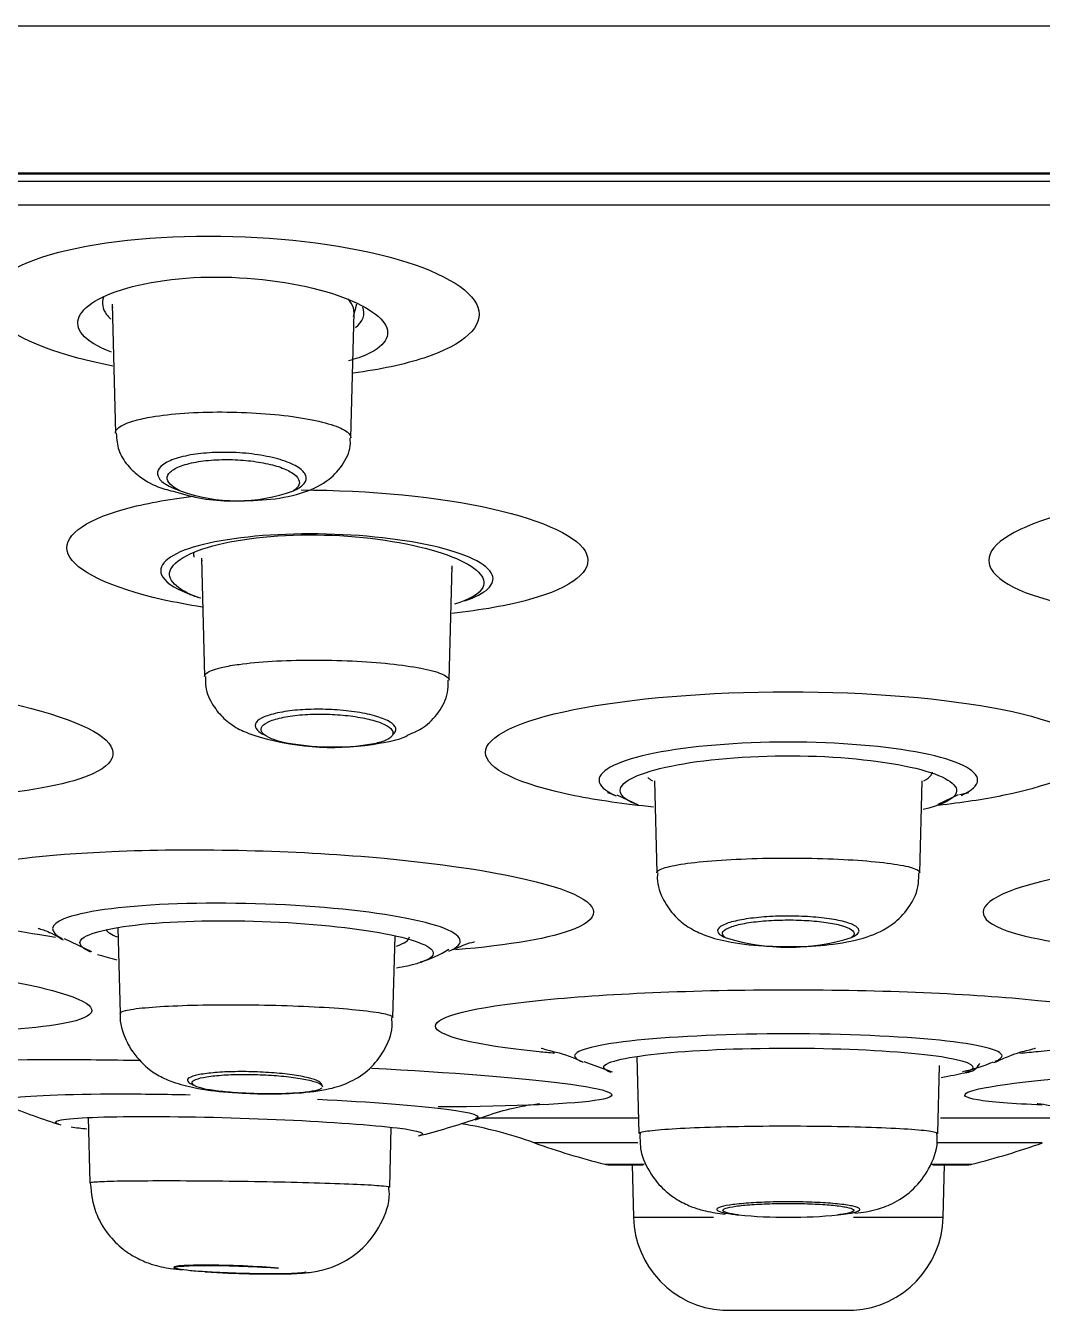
# Model space of a CAD drawing. Header units: millimetres. Extents: x -60 to 7633, y -2614 to 2146.
# Drawn here: x 3557.81 to 3569.49, y 1859.23 to 1873.98 of the extents above; entities that cross this region are included whole.
import ezdxf

# ---------------------------------------------------------------- set-up
doc = ezdxf.new("R2010")
doc.units = ezdxf.units.MM
doc.layers.get('0').update_dxf_attribs({"color": 250})

msp = doc.modelspace()

# ---------------------------------------------------------------- linework, layer by layer
at = {"linetype": 'Continuous'}
for p, q in [((3496.223, 1873.976), (3636.924, 1873.976)), ((3500.908, 1872.287), (3632.239, 1872.287)), ((3500.974, 1872.276), (3632.174, 1872.276)), ((3501.568, 1872.192), (3631.579, 1872.192)), ((3631.372, 1871.914), (3501.776, 1871.914)), ((3558.806, 1870.779), (3558.844, 1869.298)), ((3558.806, 1870.761), (3558.812, 1870.738)), ((3561.58, 1870.636), (3561.619, 1870.783)), ((3561.549, 1869.243), (3561.586, 1870.679)), ((3559.832, 1867.863), (3559.868, 1866.502)), ((3559.833, 1867.849), (3559.837, 1867.832)), ((3562.678, 1866.46), (3562.713, 1867.776)), ((3562.707, 1867.742), (3562.712, 1867.762)), ((3565.036, 1865.306), (3565.064, 1864.25)), ((3568.084, 1864.249), (3568.111, 1865.307)), ((3564.602, 1865.146), (3564.85, 1865.029)), ((3568.296, 1865.039), (3568.527, 1865.149)), ((3558.873, 1863.617), (3558.898, 1862.635)), ((3562.032, 1862.588), (3562.056, 1863.521)), ((3558.254, 1863.497), (3558.568, 1863.346)), ((3564.225, 1862.083), (3564.55, 1861.966)), ((3564.832, 1862.14), (3564.855, 1861.255)), ((3568.292, 1861.256), (3568.312, 1862.036)), ((3558.531, 1861.439), (3558.551, 1860.69)), ((3561.995, 1860.641), (3562.013, 1861.326)), ((3562.983, 1861.437), (3564.851, 1861.437)), ((3568.321, 1861.437), (3570.169, 1861.437)), ((3564.844, 1861.149), (3563.656, 1861.149)), ((3569.491, 1861.149), (3568.292, 1861.149)), ((3564.466, 1860.904), (3564.918, 1860.904)), ((3564.515, 1860.898), (3564.908, 1860.898)), ((3564.779, 1860.898), (3564.795, 1860.295)), ((3568.221, 1860.904), (3568.681, 1860.904)), ((3568.235, 1860.898), (3568.633, 1860.898)), ((3568.353, 1860.295), (3568.368, 1860.898)), ((3561.995, 1860.641), (3561.995, 1860.641)), ((3564.795, 1860.295), (3565.713, 1860.295)), ((3567.321, 1860.295), (3568.353, 1860.295)), ((3565.823, 1859.226), (3567.324, 1859.226))]:
    msp.add_line(p, q, dxfattribs=at)
for centre, radius, start, end in [((3560.173, 1870.481), 1.961, 251.8071, 271.2761), ((3560.239, 1870.4), 1.879, 249.7515, 290.2485), ((3561.291, 1873.636), 6.389, 255.3996, 255.4082), ((3559.917, 1867.901), 0.502, 242.6597, 259.395), ((3561.581, 1873.528), 6.289, 281.6459, 281.65), ((3561.342, 1868.695), 3.006, 252.2105, 278.6946), ((3566.761, 1873.964), 8.993, 281.4169, 282.0943), ((3562.085, 1864.252), 1.057, 284.4628, 303.8883), ((3566.574, 1865.794), 2.399, 252.4319, 287.5681), ((3568.285, 1863.515), 1.573, 280.5651, 294.2651), ((3560.494, 1868.605), 7.6, 247.5256, 252.5709), ((3560.494, 1868.605), 7.6, 283.9513, 289.1293), ((3561.979, 1856.439), 5, 70.4058, 80.3738), ((3566.574, 1869.345), 8.7, 250.4058, 255.9815), ((3566.574, 1869.345), 8.7, 284.0185, 289.5942), ((3564.515, 1861.098), 0.2, 255.9815, 270), ((3568.633, 1861.098), 0.2, 270, 284.0185), ((3565.894, 1860.324), 1.1, 181.5, 266.2847), ((3566.574, 1866.16), 5.866, 264.4156, 275.5844), ((3567.253, 1860.324), 1.1, 273.7153, 358.5)]:
    msp.add_arc(centre, radius, start, end, dxfattribs=at)
for points, knots in [([(3558.816, 1870.068), (3558.674, 1870.095), (3558.539, 1870.125), (3557.842, 1870.311), (3557.463, 1870.524), (3557.312, 1870.958), (3557.543, 1871.17), (3558.476, 1871.473), (3559.173, 1871.561), (3559.915, 1871.561)], [0, 0, 0, 0, 0.068518, 0.068518, 0.379012, 0.379012, 0.689506, 0.689506, 1, 1, 1, 1]), ([(3559.915, 1871.561), (3560.658, 1871.561), (3561.415, 1871.473), (3562.556, 1871.171), (3562.934, 1870.957), (3563.082, 1870.528), (3562.857, 1870.314), (3562.16, 1870.086), (3561.883, 1870.028), (3561.574, 1869.986)], [0, 0, 0, 0, 0.287515, 0.287515, 0.575031, 0.575031, 0.862546, 0.862546, 1, 1, 1, 1]), ([(3558.651, 1870.837), (3558.883, 1870.962), (3559.281, 1871.058), (3560.199, 1871.109), (3560.709, 1871.062), (3561.513, 1870.865), (3561.801, 1870.723), (3562.029, 1870.446), (3561.968, 1870.308), (3561.678, 1870.176), (3561.605, 1870.151), (3561.522, 1870.128)], [0, 0, 0, 0, 0.234494, 0.234494, 0.468987, 0.468987, 0.703481, 0.703481, 0.937974, 0.937974, 1, 1, 1, 1]), ([(3558.799, 1870.228), (3558.64, 1870.288), (3558.525, 1870.357), (3558.354, 1870.563), (3558.419, 1870.711), (3558.651, 1870.837)], [0, 0, 0, 0, 0.3546002, 0.3546002, 1, 1, 1, 1]), ([(3558.709, 1870.86), (3558.683, 1870.793), (3558.694, 1870.726), (3558.755, 1870.643), (3558.771, 1870.625), (3558.79, 1870.608)], [0, 0, 0, 0, 0.781912, 0.781912, 1, 1, 1, 1]), ([(3561.586, 1870.679), (3561.587, 1870.717), (3561.576, 1870.755), (3561.552, 1870.791), (3561.542, 1870.807), (3561.53, 1870.823), (3561.515, 1870.839)], [0, 0, 0, 0, 0.696229, 0.696229, 0.696229, 1, 1, 1, 1]), ([(3558.845, 1869.299), (3558.844, 1869.321), (3558.857, 1869.343), (3558.884, 1869.363), (3558.921, 1869.392), (3558.985, 1869.42), (3559.071, 1869.443), (3559.127, 1869.459), (3559.192, 1869.473), (3559.265, 1869.485)], [0, 0, 0, 0, 0.306084, 0.306084, 0.306084, 0.729373, 0.729373, 0.729373, 1, 1, 1, 1]), ([(3559.265, 1869.485), (3559.372, 1869.503), (3559.5, 1869.517), (3559.636, 1869.527), (3559.772, 1869.536), (3559.921, 1869.541), (3560.07, 1869.541), (3560.218, 1869.54), (3560.371, 1869.535), (3560.515, 1869.525), (3560.659, 1869.515), (3560.799, 1869.5), (3560.924, 1869.482), (3561.05, 1869.464), (3561.163, 1869.441), (3561.255, 1869.416), (3561.349, 1869.391), (3561.424, 1869.362), (3561.474, 1869.333), (3561.524, 1869.304), (3561.55, 1869.273), (3561.549, 1869.243)], [0, 0, 0, 0, 0.141868, 0.141868, 0.141868, 0.283825, 0.283825, 0.283825, 0.424564, 0.424564, 0.424564, 0.565274, 0.565274, 0.565274, 0.707644, 0.707644, 0.707644, 0.852657, 0.852657, 0.852657, 1, 1, 1, 1]), ([(3558.854, 1869.297), (3558.858, 1869.225), (3558.869, 1869.097), (3558.982, 1868.919), (3559.145, 1868.773), (3559.332, 1868.671), (3559.487, 1868.635), (3559.561, 1868.618)], [0, 0, 0, 0, 0.171406, 0.357262, 0.549575, 0.816783, 1, 1, 1, 1]), ([(3560.217, 1868.521), (3560.369, 1868.522), (3560.644, 1868.528), (3561.011, 1868.606), (3561.285, 1868.736), (3561.468, 1868.935), (3561.553, 1869.125), (3561.541, 1869.218), (3561.539, 1869.241)], [0, 0, 0, 0, 0.220529, 0.460807, 0.670246, 0.826034, 0.964288, 1, 1, 1, 1]), ([(3560.889, 1868.637), (3560.894, 1868.639), (3560.899, 1868.641), (3560.904, 1868.643), (3560.954, 1868.667), (3560.991, 1868.693), (3561.013, 1868.721), (3561.035, 1868.749), (3561.041, 1868.78), (3561.03, 1868.811), (3561.019, 1868.842), (3560.99, 1868.874), (3560.946, 1868.903), (3560.901, 1868.933), (3560.839, 1868.961), (3560.765, 1868.985), (3560.692, 1869.008), (3560.606, 1869.028), (3560.514, 1869.044), (3560.426, 1869.058), (3560.329, 1869.069), (3560.233, 1869.074), (3560.14, 1869.078), (3560.045, 1869.078), (3559.956, 1869.074), (3559.868, 1869.069), (3559.783, 1869.06), (3559.708, 1869.047), (3559.666, 1869.039), (3559.627, 1869.031), (3559.591, 1869.021), (3559.52, 1869.002), (3559.461, 1868.979), (3559.418, 1868.954), (3559.374, 1868.928), (3559.346, 1868.9), (3559.334, 1868.871), (3559.321, 1868.841), (3559.325, 1868.81), (3559.347, 1868.779), (3559.368, 1868.748), (3559.408, 1868.717), (3559.463, 1868.688), (3559.498, 1868.67), (3559.54, 1868.653), (3559.588, 1868.637)], [0, 0, 0, 0, 0.00689, 0.00689, 0.00689, 0.080304, 0.080304, 0.080304, 0.156987, 0.156987, 0.156987, 0.235918, 0.235918, 0.235918, 0.314913, 0.314913, 0.314913, 0.391591, 0.391591, 0.391591, 0.464703, 0.464703, 0.464703, 0.534786, 0.534786, 0.534786, 0.603662, 0.603662, 0.603662, 0.641352, 0.641352, 0.641352, 0.71666, 0.71666, 0.71666, 0.791808, 0.791808, 0.791808, 0.869368, 0.869368, 0.869368, 0.948603, 0.948603, 0.948603, 1, 1, 1, 1]), ([(3559.588, 1868.637), (3559.55, 1868.654), (3559.519, 1868.672), (3559.495, 1868.691), (3559.462, 1868.717), (3559.444, 1868.745), (3559.44, 1868.772), (3559.436, 1868.8), (3559.449, 1868.828), (3559.476, 1868.853), (3559.503, 1868.879), (3559.547, 1868.903), (3559.602, 1868.923), (3559.657, 1868.942), (3559.724, 1868.959), (3559.8, 1868.971), (3559.871, 1868.983), (3559.953, 1868.99), (3560.036, 1868.993), (3560.116, 1868.996), (3560.2, 1868.995), (3560.282, 1868.989), (3560.362, 1868.984), (3560.442, 1868.974), (3560.515, 1868.961), (3560.589, 1868.948), (3560.658, 1868.932), (3560.717, 1868.913), (3560.778, 1868.893), (3560.83, 1868.87), (3560.868, 1868.846), (3560.909, 1868.821), (3560.936, 1868.794), (3560.949, 1868.767), (3560.962, 1868.74), (3560.959, 1868.712), (3560.942, 1868.685), (3560.93, 1868.668), (3560.912, 1868.652), (3560.889, 1868.637)], [0, 0, 0, 0, 0.06042, 0.06042, 0.06042, 0.143709, 0.143709, 0.143709, 0.229094, 0.229094, 0.229094, 0.314102, 0.314102, 0.314102, 0.39628, 0.39628, 0.39628, 0.474588, 0.474588, 0.474588, 0.549894, 0.549894, 0.549894, 0.624284, 0.624284, 0.624284, 0.70002, 0.70002, 0.70002, 0.778769, 0.778769, 0.778769, 0.861075, 0.861075, 0.861075, 0.946036, 0.946036, 0.946036, 1, 1, 1, 1]), ([(3559.84, 1867.301), (3559.681, 1867.326), (3559.53, 1867.354), (3558.785, 1867.522), (3558.383, 1867.714), (3558.222, 1868.103), (3558.466, 1868.293), (3559.177, 1868.489), (3559.443, 1868.538), (3559.74, 1868.575)], [0, 0, 0, 0, 0.086568, 0.086568, 0.460635, 0.460635, 0.834702, 0.834702, 1, 1, 1, 1]), ([(3560.977, 1868.645), (3561.764, 1868.645), (3562.566, 1868.565), (3563.776, 1868.294), (3564.178, 1868.102), (3564.336, 1867.717), (3564.098, 1867.525), (3563.353, 1867.318), (3563.047, 1867.265), (3562.707, 1867.228)], [0, 0, 0, 0, 0.286185, 0.286185, 0.572369, 0.572369, 0.858554, 0.858554, 1, 1, 1, 1]), ([(3572.17, 1868.645), (3571.383, 1868.645), (3570.581, 1868.565), (3569.371, 1868.294), (3568.97, 1868.102), (3568.811, 1867.717), (3569.049, 1867.525), (3569.795, 1867.318), (3570.1, 1867.265), (3570.44, 1867.228)], [0, 0, 0, 0, 0.286185, 0.286185, 0.572369, 0.572369, 0.858554, 0.858554, 1, 1, 1, 1]), ([(3561.081, 1868.141), (3560.579, 1868.141), (3560.109, 1868.091), (3559.479, 1867.918), (3559.324, 1867.795), (3559.404, 1867.597), (3559.51, 1867.523), (3559.676, 1867.456)], [0, 0, 0, 0, 0.3830933, 0.3830933, 0.7661867, 0.7661867, 1, 1, 1, 1]), ([(3559.481, 1867.738), (3559.541, 1867.859), (3559.785, 1867.975), (3560.533, 1868.123), (3561.037, 1868.149), (3561.987, 1868.081), (3562.426, 1867.99), (3562.994, 1867.767), (3563.121, 1867.638), (3563.028, 1867.453), (3562.914, 1867.387), (3562.739, 1867.334)], [0, 0, 0, 0, 0.215523, 0.215523, 0.431047, 0.431047, 0.64657, 0.64657, 0.862094, 0.862094, 1, 1, 1, 1]), ([(3562.857, 1867.371), (3563.101, 1867.455), (3563.217, 1867.562), (3563.123, 1867.796), (3562.867, 1867.917), (3562.095, 1868.091), (3561.582, 1868.141), (3561.081, 1868.141)], [0, 0, 0, 0, 0.305702, 0.305702, 0.652851, 0.652851, 1, 1, 1, 1]), ([(3559.868, 1866.503), (3559.868, 1866.518), (3559.878, 1866.533), (3559.9, 1866.548), (3559.933, 1866.57), (3559.995, 1866.592), (3560.079, 1866.611), (3560.132, 1866.623), (3560.196, 1866.634), (3560.267, 1866.643)], [0, 0, 0, 0, 0.281202, 0.281202, 0.281202, 0.721557, 0.721557, 0.721557, 1, 1, 1, 1]), ([(3560.267, 1866.643), (3560.376, 1866.658), (3560.505, 1866.67), (3560.645, 1866.679), (3560.785, 1866.687), (3560.939, 1866.691), (3561.095, 1866.692), (3561.249, 1866.692), (3561.409, 1866.689), (3561.562, 1866.682), (3561.714, 1866.675), (3561.862, 1866.664), (3561.995, 1866.65), (3562.129, 1866.636), (3562.251, 1866.618), (3562.351, 1866.599), (3562.452, 1866.58), (3562.533, 1866.558), (3562.588, 1866.535), (3562.644, 1866.513), (3562.675, 1866.489), (3562.678, 1866.465), (3562.678, 1866.463), (3562.678, 1866.462), (3562.678, 1866.46)], [0, 0, 0, 0, 0.1409228, 0.1409228, 0.1409228, 0.2819003, 0.2819003, 0.2819003, 0.42212, 0.42212, 0.42212, 0.5622183, 0.5622183, 0.5622183, 0.7031786, 0.7031786, 0.7031786, 0.8456086, 0.8456086, 0.8456086, 0.9894855, 0.9894855, 0.9894855, 1, 1, 1, 1]), ([(3554.489, 1866.507), (3555.363, 1866.507), (3556.315, 1866.431), (3557.869, 1866.173), (3558.462, 1865.989), (3558.933, 1865.622), (3558.816, 1865.439), (3558.03, 1865.208), (3557.517, 1865.141), (3556.918, 1865.114)], [0, 0, 0, 0, 0.266688, 0.266688, 0.533376, 0.533376, 0.800064, 0.800064, 1, 1, 1, 1]), ([(3559.88, 1866.503), (3559.878, 1866.459), (3559.875, 1866.349), (3559.957, 1866.171), (3560.09, 1866.012), (3560.25, 1865.898), (3560.359, 1865.856), (3560.424, 1865.833)], [0, 0, 0, 0, 0.118726, 0.351292, 0.556056, 0.776642, 1, 1, 1, 1]), ([(3562.2, 1865.831), (3562.268, 1865.858), (3562.39, 1865.911), (3562.563, 1866.08), (3562.667, 1866.284), (3562.667, 1866.408), (3562.667, 1866.46)], [0, 0, 0, 0, 0.263994, 0.559892, 0.840482, 1, 1, 1, 1]), ([(3565.026, 1865.004), (3564.69, 1865.038), (3564.381, 1865.082), (3563.474, 1865.264), (3563.096, 1865.445), (3563.094, 1865.814), (3563.47, 1865.995), (3564.753, 1866.253), (3565.654, 1866.328), (3566.573, 1866.328)], [0, 0, 0, 0, 0.120627, 0.120627, 0.413751, 0.413751, 0.706876, 0.706876, 1, 1, 1, 1]), ([(3566.573, 1866.328), (3567.492, 1866.328), (3568.391, 1866.253), (3569.675, 1865.996), (3570.052, 1865.814), (3570.053, 1865.449), (3569.684, 1865.267), (3568.815, 1865.091), (3568.566, 1865.054), (3568.298, 1865.023)], [0, 0, 0, 0, 0.2995062, 0.2995062, 0.5990125, 0.5990125, 0.8985187, 0.8985187, 1, 1, 1, 1]), ([(3562.027, 1865.834), (3562.036, 1865.841), (3562.044, 1865.849), (3562.05, 1865.856), (3562.068, 1865.879), (3562.07, 1865.903), (3562.057, 1865.927), (3562.043, 1865.951), (3562.013, 1865.975), (3561.969, 1865.998), (3561.924, 1866.02), (3561.864, 1866.041), (3561.794, 1866.059), (3561.725, 1866.077), (3561.644, 1866.092), (3561.557, 1866.103), (3561.473, 1866.114), (3561.382, 1866.122), (3561.291, 1866.125), (3561.203, 1866.129), (3561.113, 1866.128), (3561.028, 1866.124), (3560.944, 1866.12), (3560.863, 1866.112), (3560.792, 1866.101), (3560.751, 1866.094), (3560.713, 1866.087), (3560.678, 1866.079), (3560.614, 1866.063), (3560.561, 1866.045), (3560.523, 1866.024), (3560.485, 1866.004), (3560.461, 1865.982), (3560.453, 1865.959), (3560.444, 1865.935), (3560.452, 1865.911), (3560.475, 1865.887), (3560.493, 1865.869), (3560.52, 1865.851), (3560.555, 1865.834)], [0, 0, 0, 0, 0.028738, 0.028738, 0.028738, 0.115922, 0.115922, 0.115922, 0.204732, 0.204732, 0.204732, 0.293391, 0.293391, 0.293391, 0.380109, 0.380109, 0.380109, 0.464023, 0.464023, 0.464023, 0.54561, 0.54561, 0.54561, 0.626335, 0.626335, 0.626335, 0.672522, 0.672522, 0.672522, 0.75867, 0.75867, 0.75867, 0.844696, 0.844696, 0.844696, 0.932541, 0.932541, 0.932541, 1, 1, 1, 1]), ([(3560.555, 1865.834), (3560.542, 1865.845), (3560.532, 1865.856), (3560.525, 1865.867), (3560.512, 1865.889), (3560.514, 1865.912), (3560.531, 1865.934), (3560.548, 1865.955), (3560.581, 1865.976), (3560.627, 1865.994), (3560.672, 1866.012), (3560.731, 1866.028), (3560.8, 1866.04), (3560.866, 1866.052), (3560.943, 1866.061), (3561.024, 1866.066), (3561.103, 1866.071), (3561.187, 1866.073), (3561.271, 1866.071), (3561.353, 1866.069), (3561.436, 1866.063), (3561.514, 1866.054), (3561.592, 1866.045), (3561.666, 1866.033), (3561.731, 1866.019), (3561.797, 1866.004), (3561.856, 1865.987), (3561.902, 1865.968), (3561.95, 1865.949), (3561.985, 1865.927), (3562.007, 1865.906), (3562.029, 1865.883), (3562.036, 1865.86), (3562.029, 1865.838), (3562.028, 1865.837), (3562.028, 1865.835), (3562.027, 1865.834)], [0, 0, 0, 0, 0.048065, 0.048065, 0.048065, 0.146456, 0.146456, 0.146456, 0.245229, 0.245229, 0.245229, 0.342301, 0.342301, 0.342301, 0.436372, 0.436372, 0.436372, 0.527599, 0.527599, 0.527599, 0.617394, 0.617394, 0.617394, 0.707669, 0.707669, 0.707669, 0.800066, 0.800066, 0.800066, 0.895386, 0.895386, 0.895386, 0.993251, 0.993251, 0.993251, 1, 1, 1, 1]), ([(3562.027, 1865.834), (3562.018, 1865.812), (3561.995, 1865.793), (3561.922, 1865.758), (3561.872, 1865.743), (3561.691, 1865.705), (3561.527, 1865.691), (3561.182, 1865.691), (3561.005, 1865.705), (3560.716, 1865.755), (3560.609, 1865.791), (3560.555, 1865.834)], [0, 0, 0, 0, 0.125, 0.125, 0.25, 0.25, 0.5, 0.5, 0.75, 0.75, 1, 1, 1, 1]), ([(3566.573, 1865.75), (3565.999, 1865.75), (3565.437, 1865.703), (3564.634, 1865.542), (3564.399, 1865.428), (3564.399, 1865.253), (3564.465, 1865.192), (3564.59, 1865.136)], [0, 0, 0, 0, 0.3941668, 0.3941668, 0.7883335, 0.7883335, 1, 1, 1, 1]), ([(3568.561, 1865.138), (3568.682, 1865.193), (3568.748, 1865.253), (3568.749, 1865.429), (3568.514, 1865.542), (3567.711, 1865.703), (3567.148, 1865.75), (3566.573, 1865.75)], [0, 0, 0, 0, 0.208647, 0.208647, 0.604323, 0.604323, 1, 1, 1, 1]), ([(3564.667, 1865.257), (3564.751, 1865.356), (3565.034, 1865.451), (3565.856, 1865.578), (3566.396, 1865.606), (3567.4, 1865.569), (3567.862, 1865.504), (3568.446, 1865.332), (3568.562, 1865.227), (3568.431, 1865.075), (3568.306, 1865.021), (3568.121, 1864.975)], [0, 0, 0, 0, 0.216854, 0.216854, 0.433707, 0.433707, 0.650561, 0.650561, 0.867415, 0.867415, 1, 1, 1, 1]), ([(3568.132, 1865.305), (3568.169, 1865.326), (3568.196, 1865.348), (3568.222, 1865.382), (3568.228, 1865.394), (3568.231, 1865.406)], [0, 0, 0, 0, 0.656819, 0.656819, 1, 1, 1, 1]), ([(3564.497, 1865.173), (3564.497, 1865.173), (3564.507, 1865.169), (3564.555, 1865.149), (3564.596, 1865.132)], [0, 0, 0, 0, 0.301541, 1, 1, 1, 1]), ([(3557.026, 1864.282), (3557.409, 1864.385), (3558.043, 1864.462), (3559.71, 1864.534), (3560.793, 1864.512), (3562.716, 1864.351), (3563.522, 1864.216), (3564.396, 1863.912), (3564.459, 1863.744), (3564.12, 1863.606)], [0, 0, 0, 0, 0.217806, 0.217806, 0.478537, 0.478537, 0.739269, 0.739269, 1, 1, 1, 1]), ([(3565.12, 1864.296), (3565.166, 1864.314), (3565.24, 1864.332), (3565.338, 1864.347), (3565.435, 1864.363), (3565.558, 1864.376), (3565.696, 1864.387), (3565.834, 1864.398), (3565.991, 1864.407), (3566.154, 1864.412), (3566.316, 1864.418), (3566.488, 1864.42), (3566.656, 1864.419), (3566.824, 1864.418), (3566.993, 1864.413), (3567.148, 1864.406), (3567.303, 1864.399), (3567.45, 1864.389), (3567.575, 1864.376), (3567.701, 1864.364), (3567.809, 1864.349), (3567.891, 1864.333), (3567.974, 1864.316), (3568.032, 1864.298), (3568.061, 1864.279), (3568.076, 1864.27), (3568.084, 1864.26), (3568.083, 1864.25)], [0, 0, 0, 0, 0.118079, 0.118079, 0.118079, 0.236191, 0.236191, 0.236191, 0.353792, 0.353792, 0.353792, 0.470696, 0.470696, 0.470696, 0.587191, 0.587191, 0.587191, 0.703742, 0.703742, 0.703742, 0.820786, 0.820786, 0.820786, 0.938543, 0.938543, 0.938543, 1, 1, 1, 1]), ([(3576.121, 1864.282), (3575.738, 1864.385), (3575.104, 1864.462), (3573.437, 1864.534), (3572.354, 1864.512), (3570.431, 1864.351), (3569.625, 1864.216), (3568.752, 1863.912), (3568.688, 1863.744), (3569.027, 1863.606)], [0, 0, 0, 0, 0.217793, 0.217793, 0.478529, 0.478529, 0.739264, 0.739264, 1, 1, 1, 1]), ([(3565.064, 1864.25), (3565.064, 1864.253), (3565.064, 1864.257), (3565.066, 1864.26), (3565.073, 1864.272), (3565.091, 1864.284), (3565.12, 1864.296)], [0, 0, 0, 0, 0.226761, 0.226761, 0.226761, 1, 1, 1, 1]), ([(3565.073, 1864.25), (3565.07, 1864.227), (3565.059, 1864.123), (3565.131, 1863.936), (3565.262, 1863.75), (3565.425, 1863.62), (3565.624, 1863.522), (3565.887, 1863.451), (3566.237, 1863.406), (3566.481, 1863.404), (3566.594, 1863.404)], [0, 0, 0, 0, 0.030631, 0.159149, 0.267012, 0.365844, 0.474047, 0.638475, 0.8564, 1, 1, 1, 1]), ([(3566.594, 1863.404), (3566.628, 1863.403), (3566.789, 1863.399), (3567.124, 1863.43), (3567.461, 1863.494), (3567.752, 1863.626), (3567.961, 1863.836), (3568.07, 1864.054), (3568.072, 1864.19), (3568.071, 1864.249)], [0, 0, 0, 0, 0.0441, 0.244685, 0.472234, 0.659858, 0.789746, 0.920812, 1, 1, 1, 1]), ([(3558.157, 1863.508), (3557.666, 1863.58), (3557.26, 1863.666), (3556.832, 1863.816), (3556.723, 1863.873), (3556.664, 1863.93)], [0, 0, 0, 0, 0.628521, 0.628521, 1, 1, 1, 1]), ([(3562.674, 1863.35), (3562.879, 1863.434), (3562.841, 1863.535), (3562.312, 1863.72), (3561.819, 1863.802), (3560.666, 1863.899), (3560.01, 1863.913), (3558.894, 1863.865), (3558.457, 1863.803), (3558.086, 1863.654), (3558.081, 1863.572), (3558.231, 1863.494)], [0, 0, 0, 0, 0.207357, 0.207357, 0.414714, 0.414714, 0.622071, 0.622071, 0.829428, 0.829428, 1, 1, 1, 1]), ([(3558.487, 1863.511), (3558.606, 1863.586), (3558.936, 1863.648), (3559.837, 1863.709), (3560.407, 1863.706), (3561.443, 1863.636), (3561.907, 1863.571), (3562.471, 1863.418), (3562.563, 1863.333), (3562.427, 1863.251), (3562.402, 1863.24), (3562.372, 1863.229)], [0, 0, 0, 0, 0.2401403, 0.2401403, 0.4802806, 0.4802806, 0.7204209, 0.7204209, 0.9605612, 0.9605612, 1, 1, 1, 1]), ([(3567.298, 1863.507), (3567.31, 1863.512), (3567.321, 1863.517), (3567.331, 1863.522), (3567.364, 1863.54), (3567.383, 1863.559), (3567.386, 1863.578), (3567.389, 1863.597), (3567.376, 1863.617), (3567.348, 1863.635), (3567.32, 1863.654), (3567.275, 1863.671), (3567.218, 1863.687), (3567.162, 1863.702), (3567.091, 1863.715), (3567.013, 1863.726), (3566.936, 1863.736), (3566.85, 1863.744), (3566.761, 1863.748), (3566.673, 1863.752), (3566.58, 1863.753), (3566.491, 1863.752), (3566.402, 1863.75), (3566.314, 1863.745), (3566.233, 1863.737), (3566.152, 1863.729), (3566.077, 1863.719), (3566.013, 1863.706), (3565.947, 1863.693), (3565.892, 1863.678), (3565.851, 1863.661), (3565.826, 1863.651), (3565.805, 1863.64), (3565.79, 1863.629), (3565.765, 1863.61), (3565.756, 1863.591), (3565.763, 1863.571), (3565.769, 1863.552), (3565.793, 1863.533), (3565.83, 1863.515), (3565.836, 1863.513), (3565.843, 1863.51), (3565.849, 1863.507)], [0, 0, 0, 0, 0.024389, 0.024389, 0.024389, 0.107997, 0.107997, 0.107997, 0.192809, 0.192809, 0.192809, 0.277791, 0.277791, 0.277791, 0.361793, 0.361793, 0.361793, 0.444112, 0.444112, 0.444112, 0.524831, 0.524831, 0.524831, 0.604737, 0.604737, 0.604737, 0.684928, 0.684928, 0.684928, 0.766352, 0.766352, 0.766352, 0.816664, 0.816664, 0.816664, 0.901638, 0.901638, 0.901638, 0.986619, 0.986619, 0.986619, 1, 1, 1, 1]), ([(3565.849, 1863.507), (3565.842, 1863.512), (3565.836, 1863.517), (3565.831, 1863.523), (3565.815, 1863.54), (3565.813, 1863.558), (3565.826, 1863.576), (3565.84, 1863.594), (3565.868, 1863.611), (3565.91, 1863.627), (3565.951, 1863.642), (3566.006, 1863.657), (3566.071, 1863.669), (3566.135, 1863.681), (3566.21, 1863.69), (3566.29, 1863.697), (3566.368, 1863.703), (3566.452, 1863.707), (3566.537, 1863.708), (3566.62, 1863.709), (3566.705, 1863.707), (3566.784, 1863.702), (3566.864, 1863.697), (3566.941, 1863.69), (3567.008, 1863.68), (3567.076, 1863.67), (3567.137, 1863.658), (3567.185, 1863.644), (3567.235, 1863.63), (3567.273, 1863.614), (3567.297, 1863.597), (3567.322, 1863.58), (3567.333, 1863.562), (3567.329, 1863.545), (3567.326, 1863.532), (3567.315, 1863.519), (3567.298, 1863.507)], [0, 0, 0, 0, 0.028083, 0.028083, 0.028083, 0.120621, 0.120621, 0.120621, 0.213911, 0.213911, 0.213911, 0.306672, 0.306672, 0.306672, 0.397843, 0.397843, 0.397843, 0.487108, 0.487108, 0.487108, 0.575019, 0.575019, 0.575019, 0.662689, 0.662689, 0.662689, 0.751289, 0.751289, 0.751289, 0.841593, 0.841593, 0.841593, 0.933682, 0.933682, 0.933682, 1, 1, 1, 1]), ([(3557.957, 1863.612), (3557.958, 1863.612), (3557.991, 1863.601), (3558.106, 1863.564), (3558.214, 1863.498), (3558.245, 1863.48)], [0, 0, 0, 0, 0.3949681, 0.8522359, 1, 1, 1, 1]), ([(3562.071, 1863.409), (3562.118, 1863.424), (3562.155, 1863.44), (3562.208, 1863.476), (3562.222, 1863.496), (3562.222, 1863.516)], [0, 0, 0, 0, 0.471828, 0.471828, 1, 1, 1, 1]), ([(3552.364, 1863.427), (3553.315, 1863.427), (3554.469, 1863.372), (3556.559, 1863.186), (3557.487, 1863.054), (3558.564, 1862.791), (3558.718, 1862.659), (3558.214, 1862.493), (3557.749, 1862.444), (3557.127, 1862.425)], [0, 0, 0, 0, 0.266, 0.266, 0.532, 0.532, 0.798, 0.798, 1, 1, 1, 1]), ([(3562.727, 1863.369), (3562.772, 1863.389), (3562.881, 1863.438), (3562.955, 1863.455), (3562.97, 1863.458), (3562.97, 1863.458)], [0, 0, 0, 0, 0.255885, 0.748922, 1, 1, 1, 1]), ([(3562.073, 1863.159), (3562.164, 1863.174), (3562.267, 1863.196), (3562.351, 1863.221), (3562.369, 1863.227)], [0, 0, 0, 0, 0.7725658, 1, 1, 1, 1]), ([(3563.886, 1862.177), (3563.826, 1862.183), (3563.767, 1862.188), (3562.962, 1862.271), (3562.521, 1862.379), (3562.518, 1862.599), (3562.956, 1862.707), (3564.451, 1862.861), (3565.501, 1862.907), (3566.572, 1862.907)], [0, 0, 0, 0, 0.024637, 0.024637, 0.349758, 0.349758, 0.674879, 0.674879, 1, 1, 1, 1]), ([(3566.572, 1862.907), (3567.644, 1862.907), (3568.691, 1862.862), (3570.188, 1862.708), (3570.627, 1862.599), (3570.629, 1862.382), (3570.199, 1862.273), (3569.375, 1862.188), (3569.305, 1862.181), (3569.233, 1862.175)], [0, 0, 0, 0, 0.323681, 0.323681, 0.647362, 0.647362, 0.971043, 0.971043, 1, 1, 1, 1]), ([(3558.901, 1862.637), (3558.9, 1862.63), (3558.886, 1862.532), (3558.94, 1862.376), (3558.998, 1862.265), (3559.019, 1862.228)], [0, 0, 0, 0, 0.039754, 0.733867, 1, 1, 1, 1]), ([(3558.898, 1862.636), (3558.898, 1862.647), (3558.918, 1862.658), (3558.959, 1862.668), (3559.007, 1862.68), (3559.085, 1862.692), (3559.187, 1862.701), (3559.289, 1862.711), (3559.417, 1862.719), (3559.56, 1862.724), (3559.703, 1862.73), (3559.866, 1862.733), (3560.034, 1862.735), (3560.202, 1862.736), (3560.381, 1862.735), (3560.556, 1862.731), (3560.73, 1862.728), (3560.906, 1862.722), (3561.067, 1862.714), (3561.228, 1862.707), (3561.38, 1862.697), (3561.511, 1862.686), (3561.641, 1862.675), (3561.753, 1862.662), (3561.838, 1862.649), (3561.922, 1862.636), (3561.982, 1862.622), (3562.011, 1862.608), (3562.025, 1862.602), (3562.032, 1862.595), (3562.032, 1862.588)], [0, 0, 0, 0, 0.089483, 0.089483, 0.089483, 0.197122, 0.197122, 0.197122, 0.304502, 0.304502, 0.304502, 0.411553, 0.411553, 0.411553, 0.518352, 0.518352, 0.518352, 0.625087, 0.625087, 0.625087, 0.731972, 0.731972, 0.731972, 0.839155, 0.839155, 0.839155, 0.946654, 0.946654, 0.946654, 1, 1, 1, 1]), ([(3560.208, 1861.726), (3560.336, 1861.718), (3560.569, 1861.706), (3560.967, 1861.718), (3561.266, 1861.754), (3561.537, 1861.837), (3561.77, 1861.987), (3561.94, 1862.204), (3562.031, 1862.424), (3562.022, 1862.55), (3562.019, 1862.589)], [0, 0, 0, 0, 0.144044, 0.30406, 0.485723, 0.612793, 0.725146, 0.835466, 0.956592, 1, 1, 1, 1]), ([(3566.573, 1862.4), (3565.924, 1862.4), (3565.29, 1862.373), (3564.385, 1862.28), (3564.119, 1862.214), (3564.119, 1862.127), (3564.144, 1862.107), (3564.193, 1862.087)], [0, 0, 0, 0, 0.432388, 0.432388, 0.864776, 0.864776, 1, 1, 1, 1]), ([(3568.949, 1862.085), (3569.001, 1862.105), (3569.028, 1862.126), (3569.029, 1862.214), (3568.763, 1862.28), (3567.857, 1862.373), (3567.221, 1862.4), (3566.573, 1862.4)], [0, 0, 0, 0, 0.137418, 0.137418, 0.568709, 0.568709, 1, 1, 1, 1]), ([(3559.019, 1862.228), (3559.086, 1862.14), (3559.18, 1862.018), (3559.373, 1861.9), (3559.564, 1861.823), (3559.811, 1861.768), (3560.058, 1861.732), (3560.201, 1861.726), (3560.208, 1861.726)], [0, 0, 0, 0, 0.204517, 0.331789, 0.476665, 0.700529, 0.988062, 1, 1, 1, 1]), ([(3563.734, 1862.236), (3563.734, 1862.236), (3563.75, 1862.232), (3563.872, 1862.199), (3564.075, 1862.149), (3564.206, 1862.079), (3564.217, 1862.073)], [0, 0, 0, 0, 0.188546, 0.517161, 0.966784, 1, 1, 1, 1]), ([(3564.513, 1862.068), (3564.646, 1862.124), (3564.998, 1862.174), (3565.945, 1862.235), (3566.539, 1862.244), (3567.617, 1862.216), (3568.098, 1862.179), (3568.678, 1862.08), (3568.765, 1862.02), (3568.626, 1861.962), (3568.617, 1861.959), (3568.606, 1861.955)], [0, 0, 0, 0, 0.246011, 0.246011, 0.492022, 0.492022, 0.738033, 0.738033, 0.984044, 0.984044, 1, 1, 1, 1]), ([(3568.935, 1862.07), (3569.001, 1862.1), (3569.159, 1862.171), (3569.34, 1862.218), (3569.408, 1862.234), (3569.414, 1862.235), (3569.414, 1862.235)], [0, 0, 0, 0, 0.213679, 0.593346, 0.915064, 1, 1, 1, 1]), ([(3568.331, 1861.898), (3568.435, 1861.918), (3568.588, 1861.955), (3568.724, 1861.972), (3568.77, 1862.057), (3568.773, 1862.064)], [0, 0, 0, 0, 0.5463743, 0.9716138, 1, 1, 1, 1]), ([(3561.21, 1861.815), (3561.213, 1861.828), (3561.202, 1861.842), (3561.179, 1861.855), (3561.154, 1861.869), (3561.114, 1861.883), (3561.062, 1861.895), (3561.01, 1861.908), (3560.946, 1861.92), (3560.873, 1861.93), (3560.801, 1861.94), (3560.72, 1861.948), (3560.636, 1861.954), (3560.552, 1861.96), (3560.464, 1861.964), (3560.378, 1861.966), (3560.293, 1861.967), (3560.208, 1861.967), (3560.13, 1861.964), (3560.052, 1861.961), (3559.979, 1861.955), (3559.917, 1861.948), (3559.854, 1861.941), (3559.801, 1861.932), (3559.761, 1861.921), (3559.72, 1861.911), (3559.693, 1861.898), (3559.679, 1861.886), (3559.666, 1861.873), (3559.668, 1861.859), (3559.683, 1861.845), (3559.694, 1861.836), (3559.71, 1861.827), (3559.731, 1861.818), (3559.734, 1861.817), (3559.736, 1861.816), (3559.739, 1861.815)], [0, 0, 0, 0, 0.090735, 0.090735, 0.090735, 0.186118, 0.186118, 0.186118, 0.281315, 0.281315, 0.281315, 0.375634, 0.375634, 0.375634, 0.468783, 0.468783, 0.468783, 0.560998, 0.560998, 0.560998, 0.652917, 0.652917, 0.652917, 0.745287, 0.745287, 0.745287, 0.83866, 0.83866, 0.83866, 0.933164, 0.933164, 0.933164, 0.993143, 0.993143, 0.993143, 1, 1, 1, 1]), ([(3559.739, 1861.815), (3559.729, 1861.823), (3559.724, 1861.831), (3559.724, 1861.839), (3559.725, 1861.853), (3559.74, 1861.866), (3559.769, 1861.877), (3559.798, 1861.889), (3559.842, 1861.899), (3559.896, 1861.908), (3559.95, 1861.916), (3560.016, 1861.923), (3560.088, 1861.928), (3560.16, 1861.932), (3560.24, 1861.935), (3560.322, 1861.935), (3560.403, 1861.935), (3560.488, 1861.933), (3560.571, 1861.929), (3560.653, 1861.924), (3560.734, 1861.918), (3560.808, 1861.91), (3560.883, 1861.902), (3560.952, 1861.892), (3561.01, 1861.881), (3561.069, 1861.87), (3561.118, 1861.857), (3561.153, 1861.844), (3561.179, 1861.835), (3561.199, 1861.825), (3561.21, 1861.815)], [0, 0, 0, 0, 0.065157, 0.065157, 0.065157, 0.174442, 0.174442, 0.174442, 0.283233, 0.283233, 0.283233, 0.390845, 0.390845, 0.390845, 0.497134, 0.497134, 0.497134, 0.602543, 0.602543, 0.602543, 0.707884, 0.707884, 0.707884, 0.813982, 0.813982, 0.813982, 0.921338, 0.921338, 0.921338, 1, 1, 1, 1]), ([(3561.786, 1862.007), (3562.697, 1861.959), (3563.49, 1861.897), (3564.534, 1861.764), (3564.695, 1861.693), (3564.125, 1861.594), (3563.449, 1861.565), (3562.553, 1861.562)], [0, 0, 0, 0, 0.309637, 0.309637, 0.663587, 0.663587, 1, 1, 1, 1]), ([(3569.491, 1861.583), (3569.149, 1861.597), (3568.892, 1861.617), (3568.456, 1861.692), (3568.605, 1861.762), (3569.661, 1861.897), (3570.46, 1861.959), (3571.38, 1862.008)], [0, 0, 0, 0, 0.210312, 0.210312, 0.629987, 0.629987, 1, 1, 1, 1]), ([(3561.216, 1861.777), (3561.204, 1861.766), (3561.177, 1861.755), (3561.137, 1861.747), (3561.098, 1861.738), (3561.045, 1861.73), (3560.983, 1861.725), (3560.921, 1861.719), (3560.849, 1861.715), (3560.772, 1861.713), (3560.695, 1861.711), (3560.611, 1861.711), (3560.528, 1861.712), (3560.445, 1861.713), (3560.36, 1861.716), (3560.279, 1861.721), (3560.199, 1861.725), (3560.121, 1861.732), (3560.052, 1861.74), (3559.983, 1861.747), (3559.921, 1861.757), (3559.872, 1861.767), (3559.822, 1861.778), (3559.783, 1861.79), (3559.758, 1861.803), (3559.75, 1861.807), (3559.744, 1861.811), (3559.739, 1861.815)], [0, 0, 0, 0, 0.1221277, 0.1221277, 0.1221277, 0.2434148, 0.2434148, 0.2434148, 0.3636895, 0.3636895, 0.3636895, 0.4832617, 0.4832617, 0.4832617, 0.6025386, 0.6025386, 0.6025386, 0.7219541, 0.7219541, 0.7219541, 0.8419239, 0.8419239, 0.8419239, 0.9627946, 0.9627946, 0.9627946, 1, 1, 1, 1]), ([(3558.899, 1861.707), (3558.271, 1861.707), (3557.805, 1861.688), (3557.522, 1861.639), (3557.503, 1861.618), (3557.559, 1861.596)], [0, 0, 0, 0, 0.6564141, 0.6564141, 1, 1, 1, 1]), ([(3562.979, 1861.423), (3563.071, 1861.454), (3562.956, 1861.493), (3562.319, 1861.574), (3561.782, 1861.615), (3561.166, 1861.647)], [0, 0, 0, 0, 0.485031, 0.485031, 1, 1, 1, 1]), ([(3562.978, 1861.414), (3563.098, 1861.456), (3563.313, 1861.532), (3563.578, 1861.582), (3563.699, 1861.599), (3563.716, 1861.601), (3563.716, 1861.601)], [0, 0, 0, 0, 0.2764447, 0.5830102, 0.814779, 1, 1, 1, 1]), ([(3569.431, 1861.601), (3569.431, 1861.601), (3569.441, 1861.6), (3569.52, 1861.59), (3569.784, 1861.544), (3570.025, 1861.465), (3570.195, 1861.41)], [0, 0, 0, 0, 0.111102, 0.354477, 0.615432, 1, 1, 1, 1]), ([(3558.221, 1861.412), (3558.359, 1861.437), (3558.717, 1861.452), (3559.666, 1861.452), (3560.257, 1861.438), (3561.324, 1861.389), (3561.798, 1861.355), (3562.344, 1861.288), (3562.434, 1861.256), (3562.338, 1861.232)], [0, 0, 0, 0, 0.254817, 0.254817, 0.509635, 0.509635, 0.764452, 0.764452, 1, 1, 1, 1]), ([(3558.335, 1861.333), (3558.362, 1861.328), (3558.393, 1861.324), (3558.454, 1861.316), (3558.484, 1861.313), (3558.517, 1861.309)], [0, 0, 0, 0, 0.541566, 0.541566, 1, 1, 1, 1]), ([(3564.855, 1861.256), (3564.855, 1861.26), (3564.86, 1861.264), (3564.871, 1861.267), (3564.896, 1861.277), (3564.955, 1861.287), (3565.043, 1861.295), (3565.13, 1861.304), (3565.248, 1861.312), (3565.388, 1861.319), (3565.527, 1861.326), (3565.691, 1861.331), (3565.867, 1861.335), (3566.042, 1861.339), (3566.233, 1861.342), (3566.425, 1861.343), (3566.616, 1861.343), (3566.813, 1861.343), (3566.999, 1861.34), (3567.185, 1861.338), (3567.366, 1861.334), (3567.526, 1861.328), (3567.686, 1861.323), (3567.829, 1861.316), (3567.945, 1861.308), (3568.061, 1861.301), (3568.152, 1861.292), (3568.21, 1861.282), (3568.264, 1861.274), (3568.292, 1861.265), (3568.292, 1861.256)], [0, 0, 0, 0, 0.042767, 0.042767, 0.042767, 0.150265, 0.150265, 0.150265, 0.257731, 0.257731, 0.257731, 0.365089, 0.365089, 0.365089, 0.472311, 0.472311, 0.472311, 0.579428, 0.579428, 0.579428, 0.686517, 0.686517, 0.686517, 0.793668, 0.793668, 0.793668, 0.900943, 0.900943, 0.900943, 1, 1, 1, 1]), ([(3564.87, 1861.255), (3564.869, 1861.185), (3564.87, 1861.031), (3564.979, 1860.798), (3565.137, 1860.608), (3565.309, 1860.483), (3565.476, 1860.407), (3565.654, 1860.356), (3565.766, 1860.34), (3565.847, 1860.329)], [0, 0, 0, 0, 0.118913, 0.300999, 0.449213, 0.57954, 0.697416, 0.814763, 1, 1, 1, 1]), ([(3567.339, 1860.341), (3567.431, 1860.351), (3567.565, 1860.369), (3567.805, 1860.46), (3568.026, 1860.615), (3568.201, 1860.852), (3568.294, 1861.089), (3568.283, 1861.221), (3568.28, 1861.256)], [0, 0, 0, 0, 0.217245, 0.372011, 0.546474, 0.732597, 0.939963, 1, 1, 1, 1]), ([(3558.551, 1860.691), (3558.551, 1860.693), (3558.557, 1860.695), (3558.57, 1860.697), (3558.599, 1860.701), (3558.661, 1860.705), (3558.751, 1860.708), (3558.842, 1860.711), (3558.963, 1860.713), (3559.104, 1860.714), (3559.246, 1860.715), (3559.412, 1860.715), (3559.589, 1860.715), (3559.766, 1860.714), (3559.958, 1860.713), (3560.15, 1860.71), (3560.342, 1860.708), (3560.54, 1860.705), (3560.726, 1860.701), (3560.912, 1860.697), (3561.091, 1860.692), (3561.25, 1860.687), (3561.409, 1860.682), (3561.551, 1860.677), (3561.664, 1860.671), (3561.778, 1860.666), (3561.866, 1860.66), (3561.922, 1860.655), (3561.971, 1860.65), (3561.995, 1860.646), (3561.995, 1860.642)], [0, 0, 0, 0, 0.047892, 0.047892, 0.047892, 0.155256, 0.155256, 0.155256, 0.262578, 0.262578, 0.262578, 0.369861, 0.369861, 0.369861, 0.477125, 0.477125, 0.477125, 0.584396, 0.584396, 0.584396, 0.691701, 0.691701, 0.691701, 0.799049, 0.799049, 0.799049, 0.90643, 0.90643, 0.90643, 1, 1, 1, 1]), ([(3558.555, 1860.686), (3558.568, 1860.561), (3558.592, 1860.364), (3558.745, 1860.104), (3558.918, 1859.93), (3559.093, 1859.819), (3559.249, 1859.756), (3559.376, 1859.723), (3559.489, 1859.704), (3559.565, 1859.695), (3559.614, 1859.689)], [0, 0, 0, 0, 0.197198, 0.362804, 0.501721, 0.620525, 0.720077, 0.800334, 0.888092, 1, 1, 1, 1]), ([(3559.875, 1859.668), (3559.969, 1859.663), (3560.147, 1859.652), (3560.472, 1859.643), (3560.784, 1859.643), (3560.992, 1859.65), (3561.207, 1859.678), (3561.457, 1859.764), (3561.706, 1859.936), (3561.904, 1860.212), (3562.004, 1860.477), (3561.987, 1860.614), (3561.983, 1860.642)], [0, 0, 0, 0, 0.096669, 0.210641, 0.323566, 0.451807, 0.536375, 0.617643, 0.727427, 0.848348, 0.973452, 1, 1, 1, 1]), ([(3567.144, 1860.322), (3567.188, 1860.326), (3567.227, 1860.331), (3567.261, 1860.337), (3567.311, 1860.345), (3567.349, 1860.354), (3567.371, 1860.363), (3567.394, 1860.373), (3567.401, 1860.383), (3567.392, 1860.393), (3567.384, 1860.403), (3567.359, 1860.412), (3567.32, 1860.421), (3567.282, 1860.43), (3567.228, 1860.438), (3567.163, 1860.445), (3567.099, 1860.452), (3567.022, 1860.458), (3566.939, 1860.463), (3566.857, 1860.467), (3566.766, 1860.47), (3566.674, 1860.471), (3566.584, 1860.472), (3566.489, 1860.472), (3566.4, 1860.47), (3566.31, 1860.468), (3566.223, 1860.464), (3566.145, 1860.459), (3566.067, 1860.454), (3565.996, 1860.447), (3565.938, 1860.44), (3565.879, 1860.432), (3565.833, 1860.424), (3565.801, 1860.415), (3565.77, 1860.405), (3565.752, 1860.396), (3565.751, 1860.386), (3565.75, 1860.376), (3565.765, 1860.366), (3565.795, 1860.357), (3565.824, 1860.347), (3565.87, 1860.338), (3565.927, 1860.331), (3565.95, 1860.328), (3565.976, 1860.325), (3566.003, 1860.322)], [0, 0, 0, 0, 0.046718, 0.046718, 0.046718, 0.117751, 0.117751, 0.117751, 0.18913, 0.18913, 0.18913, 0.260695, 0.260695, 0.260695, 0.332203, 0.332203, 0.332203, 0.403434, 0.403434, 0.403434, 0.47429, 0.47429, 0.47429, 0.544841, 0.544841, 0.544841, 0.615291, 0.615291, 0.615291, 0.685883, 0.685883, 0.685883, 0.756799, 0.756799, 0.756799, 0.828082, 0.828082, 0.828082, 0.899614, 0.899614, 0.899614, 0.971166, 0.971166, 0.971166, 1, 1, 1, 1]), ([(3566.003, 1860.322), (3565.948, 1860.329), (3565.903, 1860.336), (3565.872, 1860.345), (3565.841, 1860.353), (3565.824, 1860.362), (3565.821, 1860.371), (3565.818, 1860.38), (3565.829, 1860.389), (3565.855, 1860.398), (3565.88, 1860.406), (3565.92, 1860.414), (3565.971, 1860.422), (3566.022, 1860.429), (3566.085, 1860.435), (3566.156, 1860.44), (3566.226, 1860.445), (3566.305, 1860.449), (3566.387, 1860.451), (3566.468, 1860.453), (3566.555, 1860.454), (3566.638, 1860.453), (3566.722, 1860.452), (3566.805, 1860.45), (3566.882, 1860.446), (3566.958, 1860.443), (3567.03, 1860.438), (3567.091, 1860.432), (3567.152, 1860.426), (3567.204, 1860.418), (3567.243, 1860.41), (3567.281, 1860.402), (3567.308, 1860.394), (3567.32, 1860.385), (3567.331, 1860.376), (3567.329, 1860.367), (3567.312, 1860.358), (3567.296, 1860.349), (3567.264, 1860.341), (3567.221, 1860.333), (3567.199, 1860.329), (3567.173, 1860.325), (3567.144, 1860.322)], [0, 0, 0, 0, 0.074111, 0.074111, 0.074111, 0.148335, 0.148335, 0.148335, 0.22277, 0.22277, 0.22277, 0.297244, 0.297244, 0.297244, 0.371494, 0.371494, 0.371494, 0.445354, 0.445354, 0.445354, 0.518833, 0.518833, 0.518833, 0.592107, 0.592107, 0.592107, 0.665436, 0.665436, 0.665436, 0.739058, 0.739058, 0.739058, 0.813083, 0.813083, 0.813083, 0.887448, 0.887448, 0.887448, 0.96194, 0.96194, 0.96194, 1, 1, 1, 1]), ([(3560.717, 1859.711), (3560.604, 1859.72), (3560.46, 1859.729), (3560.16, 1859.741), (3560.007, 1859.744), (3559.745, 1859.744), (3559.64, 1859.741), (3559.516, 1859.729), (3559.497, 1859.72), (3559.526, 1859.711)], [0, 0, 0, 0, 0.25, 0.25, 0.5, 0.5, 0.75, 0.75, 1, 1, 1, 1]), ([(3559.526, 1859.711), (3559.511, 1859.719), (3559.538, 1859.727), (3559.67, 1859.738), (3559.773, 1859.741), (3560.023, 1859.741), (3560.17, 1859.738), (3560.458, 1859.727), (3560.6, 1859.72), (3560.717, 1859.711)], [0, 0, 0, 0, 0.25, 0.25, 0.5, 0.5, 0.75, 0.75, 1, 1, 1, 1]), ([(3561.027, 1859.667), (3561.027, 1859.666), (3561.026, 1859.665), (3561.025, 1859.664), (3561.019, 1859.659), (3560.998, 1859.656), (3560.964, 1859.653), (3560.931, 1859.65), (3560.884, 1859.647), (3560.826, 1859.646), (3560.769, 1859.644), (3560.7, 1859.644), (3560.626, 1859.644), (3560.552, 1859.644), (3560.469, 1859.645), (3560.386, 1859.647), (3560.303, 1859.649), (3560.217, 1859.651), (3560.134, 1859.655), (3560.052, 1859.658), (3559.97, 1859.662), (3559.898, 1859.667), (3559.825, 1859.671), (3559.758, 1859.676), (3559.703, 1859.681), (3559.649, 1859.687), (3559.604, 1859.692), (3559.573, 1859.698), (3559.549, 1859.702), (3559.533, 1859.706), (3559.526, 1859.711)], [0, 0, 0, 0, 0.0241521, 0.0241521, 0.0241521, 0.1354494, 0.1354494, 0.1354494, 0.2465533, 0.2465533, 0.2465533, 0.3574763, 0.3574763, 0.3574763, 0.4682952, 0.4682952, 0.4682952, 0.5791216, 0.5791216, 0.5791216, 0.6900641, 0.6900641, 0.6900641, 0.8011926, 0.8011926, 0.8011926, 0.9125103, 0.9125103, 0.9125103, 1, 1, 1, 1])]:
    msp.add_open_spline(points, degree=3, knots=knots, dxfattribs=at)
for points in [[(3561.601, 1870.509), (3561.689, 1870.58), (3561.717, 1870.661), (3561.686, 1870.745)], [(3559.743, 1867.927), (3559.74, 1867.909), (3559.741, 1867.892), (3559.746, 1867.874)], [(3559.806, 1867.406), (3559.54, 1867.501), (3559.422, 1867.621), (3559.481, 1867.738)], [(3561.796, 1865.724), (3562.019, 1865.756), (3562.153, 1865.792), (3562.2, 1865.831)], [(3564.961, 1865.343), (3564.976, 1865.33), (3564.994, 1865.317), (3565.015, 1865.305)], [(3564.837, 1865.032), (3564.662, 1865.099), (3564.6, 1865.178), (3564.667, 1865.257)], [(3558.559, 1863.339), (3558.428, 1863.396), (3558.4, 1863.456), (3558.487, 1863.511)], [(3558.733, 1863.597), (3558.753, 1863.569), (3558.797, 1863.54), (3558.863, 1863.513)], [(3564.12, 1863.606), (3563.86, 1863.501), (3563.373, 1863.416), (3562.75, 1863.365)], [(3569.027, 1863.606), (3569.307, 1863.493), (3569.849, 1863.404), (3570.541, 1863.354)], [(3558.64, 1863.313), (3558.715, 1863.291), (3558.786, 1863.271), (3558.861, 1863.252)], [(3556.277, 1862.044), (3556.622, 1862.083), (3557.287, 1862.106), (3558.146, 1862.106)], [(3558.146, 1862.106), (3558.455, 1862.106), (3558.785, 1862.103), (3559.126, 1862.097)], [(3564.54, 1861.956), (3564.436, 1861.992), (3564.424, 1862.031), (3564.513, 1862.068)], [(3561.21, 1861.815), (3561.219, 1861.808), (3561.224, 1861.801), (3561.224, 1861.794)], [(3559.702, 1861.698), (3559.422, 1861.704), (3559.15, 1861.707), (3558.899, 1861.707)], [(3558.194, 1861.362), (3558.136, 1861.38), (3558.143, 1861.397), (3558.221, 1861.412)]]:
    msp.add_open_spline(points, degree=3, dxfattribs=at)

doc.saveas('drawing.dxf')
